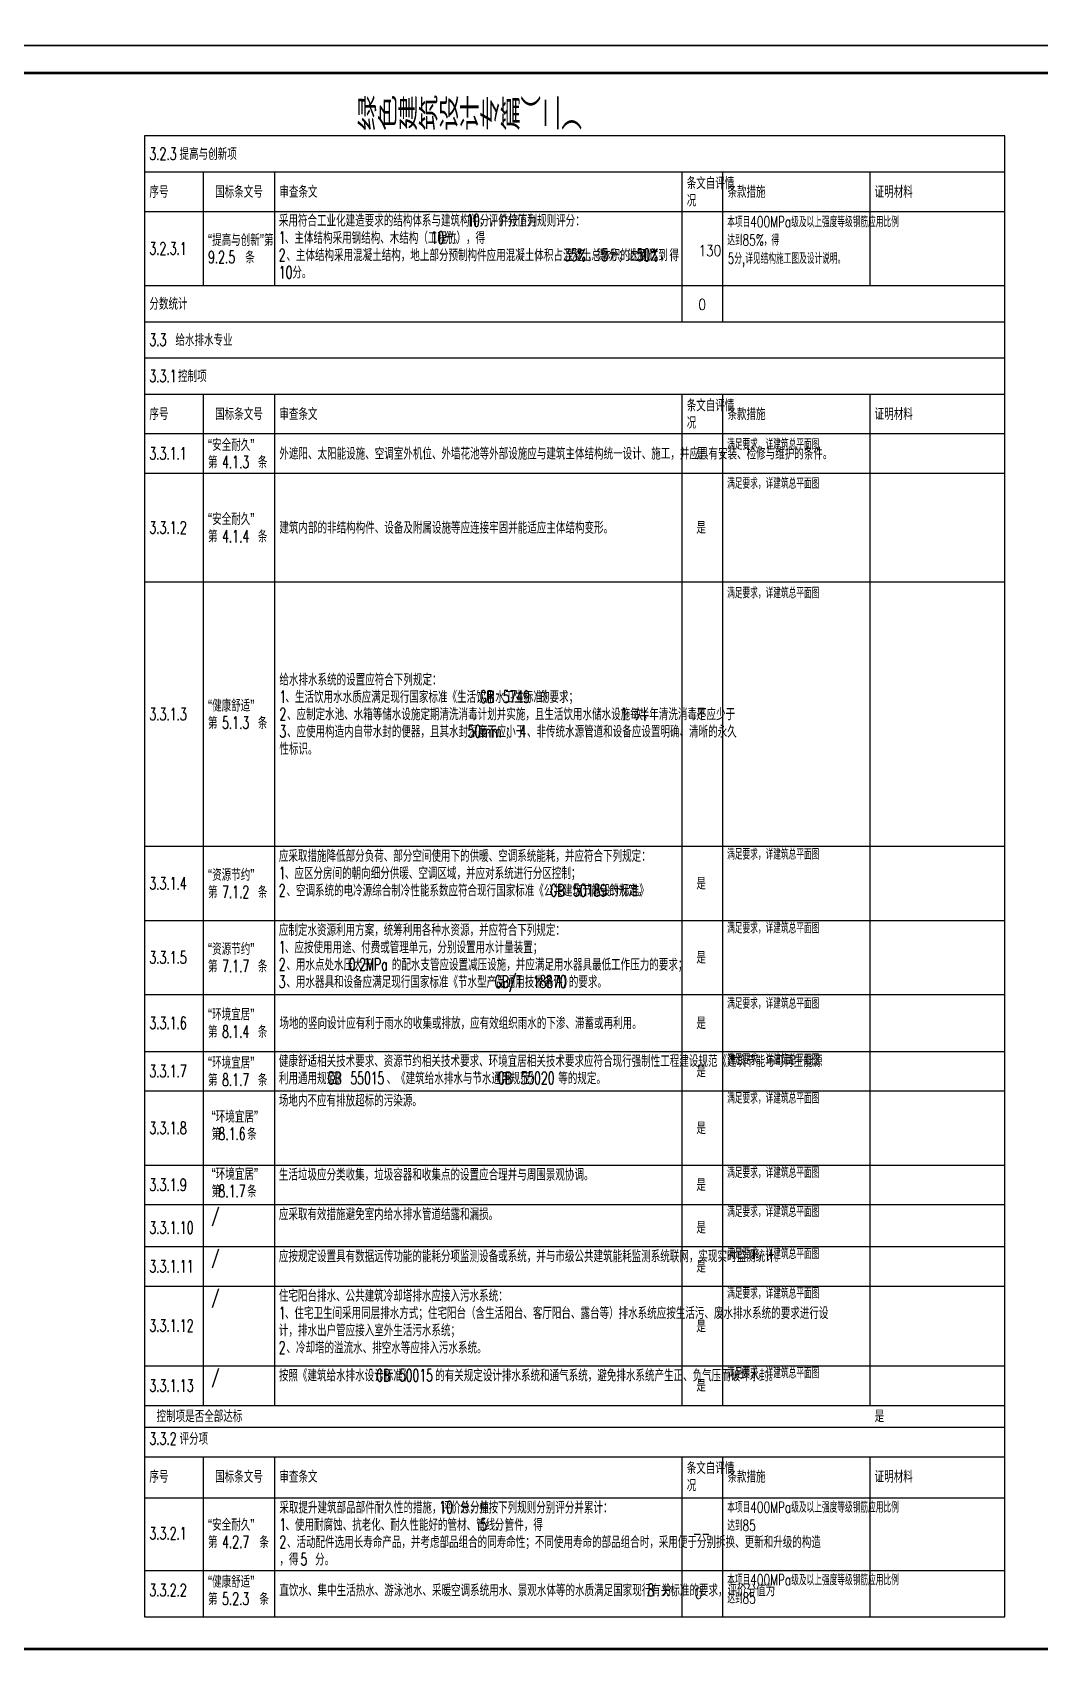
# Model space of a CAD drawing. Extents: x 12902 to 139002, y 7705 to 185905.
# Drawn here: x 51263 to 87924, y 67580 to 126980 of the extents above; entities that cross this region are included whole.
import ezdxf

# ---------------------------------------------------------------- set-up
doc = ezdxf.new("R2010")
doc.units = 0
doc.header["$LTSCALE"] = 1000
for name, color, linetype in [('A-Tab(建筑表格)', 7, 'Continuous'), ('A-Text(建筑文字)', 33, 'Continuous'), ('PUB_TITLE', 4, 'Continuous')]:
    doc.layers.add(name, color=color, linetype=linetype)
doc.styles.add('_TCH_DIM', font='@swi_gbxwxtr.shx', dxfattribs={"width": 0.7, "bigfont": '@swi_gbhzfs.shx'})
doc.styles.add('LJ_TXT', font='SIMPLEX', dxfattribs={"width": 0.8, "bigfont": 'GBCBIG'})

# ---------------------------------------------------------------- blocks, each defined once
blk = doc.blocks.new('AutoBlock_20250323_123', base_point=(75514, 118839))
at = {"color": 1, "style": 'LJ_TXT', "width": 0.8}
blk.add_attdef('3.2.3.1', (75514, 118839), '', height=400, dxfattribs=at)
blk = doc.blocks.new('AutoBlock_20250323_124', base_point=(76575, 119890))
at = {"color": 1, "style": 'LJ_TXT', "width": 0.7}
for tag, p in [('3.2.3.1措施_001', (76559, 119890)), ('3.2.3.1措施_002', (76559, 119224)), ('3.2.3.1措施_003', (76575, 118557))]:
    blk.add_attdef(tag, p, '', height=400, dxfattribs=at)
blk = doc.blocks.new('AutoBlock_20250323_125', base_point=(75509, 116877))
at = {"color": 1, "style": 'LJ_TXT', "width": 0.8}
blk.add_attdef('结构总分', (75509, 116877), '', height=400, dxfattribs=at)
blk = doc.blocks.new('AutoBlock_20250323_126', base_point=(76562, 111787))
at = {"color": 1, "style": 'LJ_TXT', "width": 0.7}
blk.add_attdef('3.3.1.1措施_001', (76553, 111787), '', height=400, dxfattribs=at)
blk = doc.blocks.new('AutoBlock_20250323_127', base_point=(76562, 110364))
at = {"color": 1, "style": 'LJ_TXT', "width": 0.7}
blk.add_attdef('3.3.1.2措施_001', (76553, 110364), '', height=400, dxfattribs=at)
blk = doc.blocks.new('AutoBlock_20250323_128', base_point=(76562, 106372))
at = {"color": 1, "style": 'LJ_TXT', "width": 0.7}
blk.add_attdef('3.3.1.3措施_001', (76553, 106372), '', height=400, dxfattribs=at)
blk = doc.blocks.new('AutoBlock_20250323_129', base_point=(76562, 96856))
at = {"color": 1, "style": 'LJ_TXT', "width": 0.7}
blk.add_attdef('3.3.1.4措施_001', (76553, 96856), '', height=400, dxfattribs=at)
blk = doc.blocks.new('AutoBlock_20250323_130', base_point=(76562, 94166))
at = {"color": 1, "style": 'LJ_TXT', "width": 0.7}
blk.add_attdef('3.3.1.5措施_001', (76553, 94166), '', height=400, dxfattribs=at)
blk = doc.blocks.new('AutoBlock_20250323_131', base_point=(76562, 91423))
at = {"color": 1, "style": 'LJ_TXT', "width": 0.7}
blk.add_attdef('3.3.1.6措施_001', (76553, 91423), '', height=400, dxfattribs=at)
blk = doc.blocks.new('AutoBlock_20250323_132', base_point=(76562, 89380))
at = {"color": 1, "style": 'LJ_TXT', "width": 0.7}
blk.add_attdef('3.3.1.7措施_001', (76553, 89380), '', height=400, dxfattribs=at)
blk = doc.blocks.new('AutoBlock_20250323_133', base_point=(76562, 87971))
at = {"color": 1, "style": 'LJ_TXT', "width": 0.7}
blk.add_attdef('3.3.1.8措施_001', (76553, 87971), '', height=400, dxfattribs=at)
blk = doc.blocks.new('AutoBlock_20250323_134', base_point=(76562, 85258))
at = {"color": 1, "style": 'LJ_TXT', "width": 0.7}
blk.add_attdef('3.3.1.9措施_001', (76553, 85258), '', height=400, dxfattribs=at)
blk = doc.blocks.new('AutoBlock_20250323_135', base_point=(76562, 83835))
at = {"color": 1, "style": 'LJ_TXT', "width": 0.7}
blk.add_attdef('3.3.1.10措施_001', (76553, 83835), '', height=400, dxfattribs=at)
blk = doc.blocks.new('AutoBlock_20250323_136', base_point=(76562, 82303))
at = {"color": 1, "style": 'LJ_TXT', "width": 0.7}
blk.add_attdef('3.3.1.11措施_001', (76553, 82303), '', height=400, dxfattribs=at)
blk = doc.blocks.new('AutoBlock_20250323_137', base_point=(76562, 80863))
at = {"color": 1, "style": 'LJ_TXT', "width": 0.7}
blk.add_attdef('3.3.1.12措施_001', (76553, 80863), '', height=400, dxfattribs=at)
blk = doc.blocks.new('AutoBlock_20250323_138', base_point=(76562, 77961))
at = {"color": 1, "style": 'LJ_TXT', "width": 0.7}
blk.add_attdef('3.3.1.13措施_001', (76553, 77961), '', height=400, dxfattribs=at)
blk = doc.blocks.new('AutoBlock_20250323_139', base_point=(75375, 69935))
at = {"color": 1, "style": 'LJ_TXT', "width": 0.8}
blk.add_attdef('3.3.2.2', (75375, 69935), '', height=400, dxfattribs=at)
blk = doc.blocks.new('AutoBlock_20250323_140', base_point=(76575, 73069))
at = {"color": 1, "style": 'LJ_TXT', "width": 0.7}
for tag, p in [('3.3.2.1措施_001', (76559, 73069)), ('3.3.2.1措施_002', (76559, 72403))]:
    blk.add_attdef(tag, p, '', height=400, dxfattribs=at)
blk = doc.blocks.new('AutoBlock_20250323_141', base_point=(76575, 70424))
at = {"color": 1, "style": 'LJ_TXT', "width": 0.7}
for tag, p in [('3.3.2.2措施_001', (76559, 70424)), ('3.3.2.2措施_002', (76559, 69757))]:
    blk.add_attdef(tag, p, '', height=400, dxfattribs=at)

msp = doc.modelspace()

# ---------------------------------------------------------------- linework, layer by layer
at = {"layer": 'A-Tab(建筑表格)'}
for p, q in [((86663, 123224), (55336, 123224)), ((55336, 123224), (55336, 69275)), ((86663, 69275), (86663, 123224)), ((55336, 73612), (86663, 73612))]:
    msp.add_line(p, q, dxfattribs=at)
for points in [[(55336, 121906), (86663, 121906)], [(57469, 121906), (57469, 117766)], [(60069, 121906), (60069, 117766)], [(74903, 121906), (74903, 116448)], [(76385, 121906), (76385, 116448)], [(81745, 121906), (81745, 117766)], [(55336, 120466), (86663, 120466)], [(55336, 117766), (86663, 117766)], [(55336, 116448), (86663, 116448)], [(55336, 115130), (86663, 115130)], [(55336, 113812), (86663, 113812)], [(57469, 113812), (57469, 76978)], [(60069, 113812), (60069, 76978)], [(74903, 113812), (74903, 76978)], [(76385, 113812), (76385, 76978)], [(81745, 113812), (81745, 76978)], [(55336, 112372), (86663, 112372)], [(55336, 110932), (86663, 110932)], [(55336, 106972), (86663, 106972)], [(55336, 97342), (86663, 97342)], [(55336, 94642), (86663, 94642)], [(55336, 91942), (86663, 91942)], [(55336, 89872), (86663, 89872)], [(55336, 88432), (86663, 88432)], [(55336, 85732), (86663, 85732)], [(55336, 84292), (86663, 84292)], [(55336, 82760), (86663, 82760)], [(55336, 81320), (86663, 81320)], [(55336, 78418), (86663, 78418)], [(55336, 76978), (86663, 76978)], [(55336, 76184), (86663, 76184)], [(55336, 75107), (86663, 75107)], [(57469, 75107), (57469, 69275)], [(60069, 75107), (60069, 69275)], [(74903, 75107), (74903, 69275)], [(76385, 75107), (76385, 69275)], [(81745, 75107), (81745, 69275)], [(55336, 70967), (86663, 70967)], [(55336, 69275), (86663, 69275)]]:
    msp.add_lwpolyline(points, dxfattribs=at)
at = {"layer": 'PUB_TITLE'}
for points in [[(12902, 126505), (139002, 126505), (139002, 185905), (12902, 185905)], [(12902, 67105), (139002, 67105), (139002, 126505), (12902, 126505)]]:
    msp.add_lwpolyline(points, close=True, dxfattribs=at)
at = {"layer": 'PUB_TITLE', "const_width": 100}
msp.add_lwpolyline([(15402, 68105), (138002, 68105), (138002, 125505), (15402, 125505)], close=True, dxfattribs=at)

# ---------------------------------------------------------------- block references
at = {"color": 1}
for name, p, values in [('AutoBlock_20250323_124', (76575, 119890), {'3.2.3.1措施_001': '本项目400MPa级及以上强度等级钢筋应用比例', '3.2.3.1措施_002': '达到85%%%，得', '3.2.3.1措施_003': '5分,详见结构施工图及设计说明。'}), ('AutoBlock_20250323_123', (75514, 118839), {'3.2.3.1': '130'}), ('AutoBlock_20250323_125', (75509, 116877), {'结构总分': '0'}), ('AutoBlock_20250323_126', (76562, 111787), {'3.3.1.1措施_001': '满足要求，详建筑总平面图'}), ('AutoBlock_20250323_127', (76562, 110364), {'3.3.1.2措施_001': '满足要求，详建筑总平面图'}), ('AutoBlock_20250323_128', (76562, 106372), {'3.3.1.3措施_001': '满足要求，详建筑总平面图'}), ('AutoBlock_20250323_129', (76562, 96856), {'3.3.1.4措施_001': '满足要求，详建筑总平面图'}), ('AutoBlock_20250323_130', (76562, 94166), {'3.3.1.5措施_001': '满足要求，详建筑总平面图'}), ('AutoBlock_20250323_131', (76562, 91423), {'3.3.1.6措施_001': '满足要求，详建筑总平面图'}), ('AutoBlock_20250323_132', (76562, 89380), {'3.3.1.7措施_001': '满足要求，详建筑总平面图'}), ('AutoBlock_20250323_133', (76562, 87971), {'3.3.1.8措施_001': '满足要求，详建筑总平面图'}), ('AutoBlock_20250323_134', (76562, 85258), {'3.3.1.9措施_001': '满足要求，详建筑总平面图'}), ('AutoBlock_20250323_135', (76562, 83835), {'3.3.1.10措施_001': '满足要求，详建筑总平面图'}), ('AutoBlock_20250323_136', (76562, 82303), {'3.3.1.11措施_001': '满足要求，详建筑总平面图'}), ('AutoBlock_20250323_137', (76562, 80863), {'3.3.1.12措施_001': '满足要求，详建筑总平面图'}), ('AutoBlock_20250323_138', (76562, 77961), {'3.3.1.13措施_001': '满足要求，详建筑总平面图'}), ('AutoBlock_20250323_140', (76575, 73069), {'3.3.2.1措施_001': '本项目400MPa级及以上强度等级钢筋应用比例', '3.3.2.1措施_002': '达到85'}), ('AutoBlock_20250323_141', (76575, 70424), {'3.3.2.2措施_001': '本项目400MPa级及以上强度等级钢筋应用比例', '3.3.2.2措施_002': '达到85'}), ('AutoBlock_20250323_139', (75375, 69935), {'3.3.2.2': '0'})]:
    msp.add_blockref(name, p, dxfattribs=at).add_auto_attribs(values)

# ---------------------------------------------------------------- texts
at = {"layer": 'A-Tab(建筑表格)', "style": 'LJ_TXT'}
for s, height, width, p in [('3.2.3', 450, 0.64, (55516, 122340)), ('提高与创新项', 434, 0.8, (56613, 122340)), ('序号', 434, 0.8, (55516, 120961)), ('国标条文号', 434, 0.8, (57910, 120961)), ('审查条文', 434, 0.8, (60249, 120961)), ('条文自评情', 434, 0.8, (75083, 121276)), ('条款措施', 434, 0.8, (76565, 120961)), ('证明材料', 434, 0.8, (81925, 120961)), ('况', 434, 0.8, (75083, 120646)), ('“提高与创新”第', 434, 0.8, (57649, 119206)), ('3.2.3.1', 450, 0.64, (55516, 118891)), ('9.2.5', 450, 0.64, (57649, 118576)), ('条', 434, 0.8, (59007, 118576)), ('分数统计', 434, 0.8, (55516, 116882)), ('3.3', 450, 0.64, (55516, 115564)), ('给水排水专业', 434, 0.8, (56463, 115564)), ('3.3.1', 450, 0.64, (55516, 114246)), ('控制项', 434, 0.8, (56559, 114246)), ('条文自评情', 434, 0.8, (75083, 113182)), ('序号', 434, 0.8, (55516, 112867)), ('国标条文号', 434, 0.8, (57910, 112867)), ('审查条文', 434, 0.8, (60249, 112867)), ('况', 434, 0.8, (75083, 112552)), ('条款措施', 434, 0.8, (76565, 112867)), ('证明材料', 434, 0.8, (81925, 112867)), ('3.3.1.1', 450, 0.64, (55516, 111427)), ('“安全耐久”', 434, 0.8, (57649, 111742)), ('外遮阳、太阳能设施、空调室外机位、外墙花池等外部设施应与建筑主体结构统一设计、施工，并应具有安装、检修与维护的条件。', 434.04, 0.8, (60249, 111427)), ('是', 434, 0.8, (75433, 111427)), ('第', 434, 0.8, (57649, 111112)), ('4.1.3', 450, 0.64, (58163, 111112)), ('条', 434, 0.8, (59466, 111112)), ('“安全耐久”', 434, 0.8, (57649, 109042)), ('3.3.1.2', 450, 0.64, (55516, 108727)), ('第', 434, 0.8, (57649, 108412)), ('4.1.4', 450, 0.64, (58163, 108412)), ('条', 434, 0.8, (59466, 108412)), ('建筑内部的非结构构件、设备及附属设施等应连接牢固并能适应主体结构变形。', 434.04, 0.8, (60249, 108727)), ('是', 434, 0.8, (75433, 108727)), ('给水排水系统的设置应符合下列规定：', 434.04, 0.8, (60249, 103192)), ('1', 450, 0.64, (60249, 102562)), ('、生活饮用水水质应满足现行国家标准《生活饮用水卫生标准》', 434.04, 0.8, (60469, 102562)), ('GB', 450, 0.64, (67546, 102562)), ('5749', 450, 0.64, (68383, 102562)), ('的要求；', 434, 0.8, (69741, 102562)), ('3.3.1.3', 450, 0.64, (55516, 101932)), ('“健康舒适”', 434, 0.8, (57649, 102247)), ('2', 450, 0.64, (60249, 101932)), ('、应制定水池、水箱等储水设施定期清洗消毒计划并实施，且生活饮用水储水设施每半年清洗消毒不应少于', 434.04, 0.8, (60524, 101932)), ('1', 450, 0.64, (72664, 101932)), ('次；', 434, 0.8, (73144, 101932)), ('是', 434, 0.8, (75433, 101932)), ('第', 434, 0.8, (57649, 101617)), ('5.1.3', 450, 0.64, (58163, 101617)), ('条', 434, 0.8, (59466, 101617)), ('3', 450, 0.64, (60249, 101302)), ('、应使用构造内自带水封的便器，且其水封深度不应小于', 434.04, 0.8, (60524, 101302)), ('50mm', 450, 0.64, (67103, 101302)), ('；', 434, 0.8, (68475, 101302)), ('4', 450, 0.64, (68988, 101302)), ('、非传统水源管道和设备应设置明确、清晰的永久', 434.04, 0.8, (69263, 101302)), ('性标识。', 434, 0.8, (60249, 100672)), ('“资源节约”', 434, 0.8, (57649, 96082)), ('3.3.1.4', 450, 0.64, (55516, 95767)), ('第', 434, 0.8, (57649, 95452)), ('7.1.2', 450, 0.64, (58163, 95452)), ('条', 434, 0.8, (59466, 95452)), ('是', 434, 0.8, (75433, 95767)), ('“资源节约”', 434, 0.8, (57649, 93382)), ('3.3.1.5', 450, 0.64, (55516, 93067)), ('是', 434, 0.8, (75433, 93067)), ('第', 434, 0.8, (57649, 92752)), ('7.1.7', 450, 0.64, (58163, 92752)), ('条', 434, 0.8, (59466, 92752)), ('“环境宜居”', 434, 0.8, (57649, 90997)), ('3.3.1.6', 450, 0.64, (55516, 90682)), ('场地的竖向设计应有利于雨水的收集或排放，应有效组织雨水的下渗、滞蓄或再利用。', 434.04, 0.8, (60249, 90682)), ('是', 434, 0.8, (75433, 90682)), ('第', 434, 0.8, (57649, 90367)), ('8.1.4', 450, 0.64, (58163, 90367)), ('条', 434, 0.8, (59466, 90367)), ('“环境宜居”', 434, 0.8, (57649, 89242)), ('3.3.1.7', 450, 0.64, (55516, 88927)), ('是', 434, 0.8, (75433, 88927)), ('第', 434, 0.8, (57649, 88612)), ('8.1.7', 450, 0.64, (58163, 88612)), ('条', 434, 0.8, (59466, 88612)), ('3.3.1.8', 450, 0.64, (55516, 86857)), ('是', 434, 0.8, (75433, 86857)), ('3.3.1.9', 450, 0.64, (55516, 84787)), ('是', 434, 0.8, (75433, 84787)), ('3.3.1.10', 450, 0.64, (55516, 83224)), ('是', 434, 0.8, (75433, 83237)), ('3.3.1.11', 450, 0.64, (55516, 81815)), ('是', 434, 0.8, (75433, 81815)), ('3.3.1.12', 450, 0.64, (55516, 79657)), ('是', 434, 0.8, (75433, 79636)), ('3.3.1.13', 450, 0.64, (55516, 77473)), ('是', 434, 0.8, (75433, 77477)), ('控制项是否全部达标', 434, 0.8, (55777, 76364)), ('是', 434, 0.8, (81925, 76364)), ('3.3.2', 450, 0.64, (55516, 75541)), ('评分项', 434, 0.8, (56613, 75541)), ('条文自评情', 434, 0.8, (75083, 74477)), ('序号', 434, 0.8, (55516, 74162)), ('国标条文号', 434, 0.8, (57910, 74162)), ('审查条文', 434, 0.8, (60249, 74162)), ('况', 434, 0.8, (75083, 73847)), ('条款措施', 434, 0.8, (76565, 74162)), ('证明材料', 434, 0.8, (81925, 74162)), ('采取提升建筑部品部件耐久性的措施，评价总分值', 434.04, 0.8, (60249, 73037)), ('10', 450, 0.64, (66071, 73037)), ('分，并按下列规则分别评分并累计：', 434.04, 0.8, (66825, 73037)), ('3.3.2.1', 450, 0.64, (55516, 72092)), ('“安全耐久”', 434, 0.8, (57649, 72407)), ('1', 450, 0.64, (60249, 72407)), ('、使用耐腐蚀、抗老化、耐久性能好的管材、管线、管件，得', 434.04, 0.8, (60469, 72407)), ('5', 450, 0.64, (67554, 72407)), ('分；', 434, 0.8, (68089, 72407)), ('第', 434, 0.8, (57649, 71777)), ('4.2.7', 450, 0.64, (58163, 71777)), ('条', 434, 0.8, (59521, 71777)), ('2', 450, 0.64, (60249, 71777)), ('、活动配件选用长寿命产品，并考虑部品组合的同寿命性；不同使用寿命的部品组合时，采用便于分别拆换、更新和升级的构造', 434.04, 0.8, (60524, 71777)), ('--', 450, 0.64, (75300, 72092)), ('，得', 434, 0.8, (60249, 71147)), ('5', 450, 0.64, (61016, 71147)), ('分。', 434, 0.8, (61550, 71147)), ('“健康舒适”', 434, 0.8, (57649, 70337)), ('3.3.2.2', 450, 0.64, (55516, 70022)), ('第', 434, 0.8, (57649, 69707)), ('5.2.3', 450, 0.64, (58163, 69707)), ('条', 434, 0.8, (59521, 69707)), ('直饮水、集中生活热水、游泳池水、采暖空调系统用水、景观水体等的水质满足国家现行有关标准的要求，评价分值为', 434.04, 0.8, (60249, 70022)), ('8', 450, 0.64, (73654, 70022)), ('分。', 434, 0.8, (74189, 70022))]:
    msp.add_text(s, height=height, dxfattribs=dict(at, width=width)).set_placement(p)
at = {"layer": 'A-Text(建筑文字)'}
for s, height, style, width, p in [('绿色建筑设计专篇（二）', 1122.05, '_TCH_DIM', 0.7, (63059, 123437)), ('采用符合工业化建造要求的结构体系与建筑构件，评价分值为', 434.04, 'LJ_TXT', 0.8, (60230, 119913)), ('10', 450, 'LJ_TXT', 0.64, (67055, 119913)), ('分，并按下列规则评分：', 434.04, 'LJ_TXT', 0.8, (67548, 119913)), ('1', 450, 'LJ_TXT', 0.64, (60230, 119283)), ('、主体结构采用钢结构、木结构（工程竹），得', 434.04, 'LJ_TXT', 0.8, (60449, 119283)), ('10', 450, 'LJ_TXT', 0.64, (65758, 119283)), ('分。', 434, 'LJ_TXT', 0.8, (66251, 119283)), ('2', 450, 'LJ_TXT', 0.64, (60230, 118653)), ('、主体结构采用混凝土结构，地上部分预制构件应用混凝土体积占混凝土总体积的比例达到', 434.04, 'LJ_TXT', 0.8, (60504, 118653)), ('35%', 450, 'LJ_TXT', 0.64, (70615, 118653)), ('，得', 434, 'LJ_TXT', 0.8, (71465, 118653)), ('5', 450, 'LJ_TXT', 0.64, (71971, 118653)), ('分；达到', 434, 'LJ_TXT', 0.8, (72245, 118653)), ('50%', 450, 'LJ_TXT', 0.64, (73256, 118653)), ('，得', 434, 'LJ_TXT', 0.8, (74106, 118653)), ('10', 450, 'LJ_TXT', 0.64, (60230, 118023)), ('分。', 434, 'LJ_TXT', 0.8, (60724, 118023)), ('应采取措施降低部分负荷、部分空间使用下的供暖、空调系统能耗，并应符合下列规定：', 434.04, 'LJ_TXT', 0.8, (60230, 96772)), ('1', 450, 'LJ_TXT', 0.64, (60230, 96142)), ('、应区分房间的朝向细分供暖、空调区域，并应对系统进行分区控制；', 434.04, 'LJ_TXT', 0.8, (60449, 96142)), ('2', 450, 'LJ_TXT', 0.64, (60230, 95512)), ('、空调系统的电冷源综合制冷性能系数应符合现行国家标准《公共建筑节能设计标准》', 434.04, 'LJ_TXT', 0.8, (60504, 95512)), ('GB', 450, 'LJ_TXT', 0.64, (70109, 95512)), ('50189', 450, 'LJ_TXT', 0.64, (70946, 95512)), ('的规定。', 434, 'LJ_TXT', 0.8, (72263, 95512)), ('应制定水资源利用方案，统筹利用各种水资源，并应符合下列规定：', 434.04, 'LJ_TXT', 0.8, (60230, 94072)), ('1', 450, 'LJ_TXT', 0.64, (60230, 93442)), ('、应按使用用途、付费或管理单元，分别设置用水计量装置；', 434.04, 'LJ_TXT', 0.8, (60449, 93442)), ('2', 450, 'LJ_TXT', 0.64, (60230, 92812)), ('、用水点处水压大于', 434, 'LJ_TXT', 0.8, (60504, 92812)), ('0.2MPa', 450, 'LJ_TXT', 0.64, (62779, 92812)), ('的配水支管应设置减压设施，并应满足用水器具最低工作压力的要求；', 434.04, 'LJ_TXT', 0.8, (64343, 92812)), ('、用水器具和设备应满足现行国家标准《节水型产品通用技术条件》', 434.04, 'LJ_TXT', 0.8, (60504, 92182)), ('GB/T', 450, 'LJ_TXT', 0.64, (68087, 92182)), ('3', 450, 'LJ_TXT', 0.64, (60230, 92182)), ('18870', 450, 'LJ_TXT', 0.64, (69472, 92182)), ('的要求。', 434, 'LJ_TXT', 0.8, (70789, 92182)), ('健康舒适相关技术要求、资源节约相关技术要求、环境宜居相关技术要求应符合现行强制性工程建设规范《建筑节能与可再生能源', 434.04, 'LJ_TXT', 0.8, (60230, 89302)), ('利用通用规范》', 434, 'LJ_TXT', 0.8, (60230, 88672)), ('GB', 450, 'LJ_TXT', 0.64, (61999, 88672)), ('55015', 450, 'LJ_TXT', 0.64, (62836, 88672)), ('、《建筑给水排水与节水通用规范》', 434.04, 'LJ_TXT', 0.8, (64153, 88672)), ('GB', 450, 'LJ_TXT', 0.64, (68197, 88672)), ('55020', 450, 'LJ_TXT', 0.64, (69033, 88672)), ('等的规定。', 434, 'LJ_TXT', 0.8, (70405, 88672)), ('场地内不应有排放超标的污染源。', 434.04, 'LJ_TXT', 0.8, (60230, 87862)), ('“环境宜居”', 434, 'LJ_TXT', 0.8, (57780, 87275)), ('第', 434, 'LJ_TXT', 0.8, (57780, 86645)), ('8.1.6', 450, 'LJ_TXT', 0.64, (58033, 86645)), ('条', 434, 'LJ_TXT', 0.8, (59075, 86645)), ('“环境宜居”', 434, 'LJ_TXT', 0.8, (57780, 85187)), ('生活垃圾应分类收集，垃圾容器和收集点的设置应合理并与周围景观协调。', 434.04, 'LJ_TXT', 0.8, (60230, 85162)), ('第', 434, 'LJ_TXT', 0.8, (57780, 84557)), ('8.1.7', 450, 'LJ_TXT', 0.64, (58033, 84557)), ('条', 434, 'LJ_TXT', 0.8, (59075, 84557)), ('/', 450, 'LJ_TXT', 0.64, (57780, 83658)), ('应采取有效措施避免室内给水排水管道结露和漏损。', 434.04, 'LJ_TXT', 0.8, (60230, 83722)), ('/', 450, 'LJ_TXT', 0.64, (57780, 82126)), ('应按规定设置具有数据远传功能的能耗分项监测设备或系统，并与市级公共建筑能耗监测系统联网，实现实时监测统计。', 434.04, 'LJ_TXT', 0.8, (60230, 82190)), ('/', 450, 'LJ_TXT', 0.64, (57780, 80686)), ('住宅阳台排水、公共建筑冷却塔排水应接入污水系统：', 434.04, 'LJ_TXT', 0.8, (60230, 80750)), ('1', 450, 'LJ_TXT', 0.64, (60230, 80120)), ('、住宅卫生间采用同层排水方式；住宅阳台（含生活阳台、客厅阳台、露台等）排水系统应按生活污、废水排水系统的要求进行设', 434.04, 'LJ_TXT', 0.8, (60449, 80120)), ('计，排水出户管应接入室外生活污水系统；', 434.04, 'LJ_TXT', 0.8, (60230, 79490)), ('2', 450, 'LJ_TXT', 0.64, (60230, 78860)), ('、冷却塔的溢流水、排空水等应排入污水系统。', 434.04, 'LJ_TXT', 0.8, (60504, 78860)), ('/', 450, 'LJ_TXT', 0.64, (57780, 77784)), ('按照《建筑给水排水设计标准》', 434.04, 'LJ_TXT', 0.8, (60230, 77848)), ('GB', 450, 'LJ_TXT', 0.64, (63769, 77848)), ('50015', 450, 'LJ_TXT', 0.64, (64605, 77848)), ('的有关规定设计排水系统和通气系统，避免排水系统产生正、负气压而破坏水封。', 434.04, 'LJ_TXT', 0.8, (65922, 77848))]:
    msp.add_text(s, height=height, dxfattribs=dict(at, style=style, width=width)).set_placement(p)

doc.saveas('drawing.dxf')
